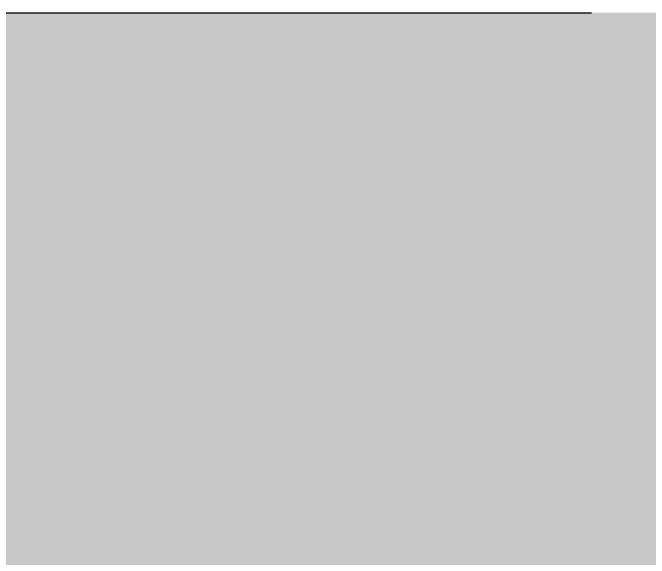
# Model space of a CAD drawing. Header units: metres. Extents: x -41 to 570, y -54 to 184.
# Drawn here: x -15.653 to -14.88, y -3.117 to -2.455 of the extents above; entities that cross this region are included whole.
import ezdxf

# ---------------------------------------------------------------- set-up
doc = ezdxf.new("R2010")
doc.units = ezdxf.units.M
doc.layers.add('PUC$0$ARQ-ALV ACAB', color=4, linetype='Continuous')
doc.layers.add('PUC$0$ARQ-ALV OSSO', color=5, linetype='Continuous')
doc.layers.add('PUC$0$ARQ-FORRO', color=9, linetype='Continuous', lineweight=5)

# ---------------------------------------------------------------- blocks, each defined once
blk = doc.blocks.new('PUC$0$pl apto tipo 2 puc')
at = {"layer": 'PUC$0$ARQ-ALV ACAB'}
blk.add_lwpolyline([(-22.46947, -2.45384), (-14.95874, -2.45384)], dxfattribs=at)
blk = doc.blocks.new('PUC$0$forro area comum')
at = {"layer": 'PUC$0$ARQ-FORRO'}
h = blk.add_hatch(color=256, dxfattribs=at)
h.dxf.hatch_style = 1
h.paths.add_polyline_path([(11.6882, 2.455), (11.6882, 2.05623), (14.59822, 2.05466), (14.59819, 2.45503), (22.4606, 2.45504), (22.46059, 2.05623), (25.29503, 2.05603), (25.29503, 2.45523), (26.45624, 2.45465), (26.45628, 3.95486), (5.17003, 3.95986), (5.09633, 3.95842), (3.82456, 3.95999), (3.82504, 9.24002), (2.32019, 9.24035), (2.32011, 3.95498), (-1.06, 3.95498), (-1.05999, 4.3049), (-0.35499, 4.30496), (-0.355, 4.55908), (-0.20322, 4.56064), (-0.20322, 8.42555), (-4.86504, 8.42555), (-4.86504, 4.96486), (-4.65506, 4.96486), (-4.65501, 4.10493), (-3.94497, 4.10487), (-3.94502, 3.95486), (-11.18629, 3.95486), (-11.18629, 2.45499), (-10.02504, 2.45499), (-10.02504, 2.05575), (-7.12637, 2.05575), (-7.12637, 2.45496)])
blk = doc.blocks.new('PUC')
at = {"layer": 'PUC$0$ARQ-ALV OSSO', "rotation": 180}
blk.add_blockref('PUC$0$pl apto tipo 2 puc', (-0.00883, 0.00119, 0), dxfattribs=at)
at = {"layer": 'PUC$0$ARQ-FORRO'}
blk.add_blockref('PUC$0$forro area comum', (0, 0), dxfattribs=at)

msp = doc.modelspace()

# ---------------------------------------------------------------- block references
at = {"rotation": 180}
msp.add_blockref('PUC', (0, 0), dxfattribs=at)

doc.saveas('drawing.dxf')
